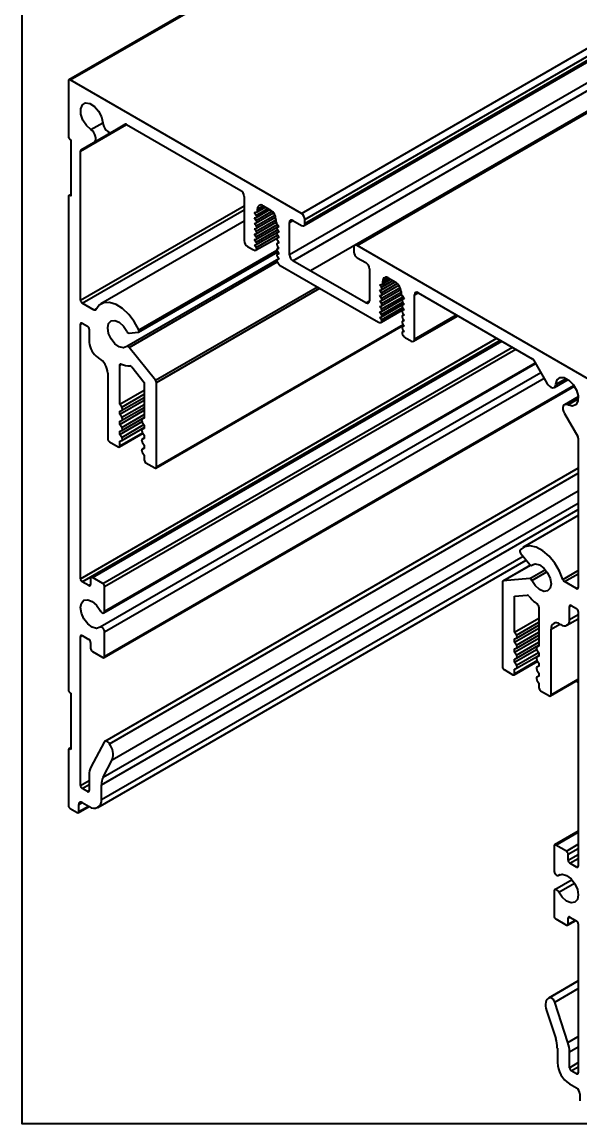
# Model space of a CAD drawing. Extents: x -0.74 to 7.5, y -6.75 to 0.
# Drawn here: x 0 to 2.267, y -6.746 to -2.268 of the extents above; entities that cross this region are included whole.
import ezdxf
from ezdxf import colors
from ezdxf.entities.mleader import LeaderData, LeaderLine
from ezdxf.math import Vec2, Vec3

# ---------------------------------------------------------------- set-up
doc = ezdxf.new("R2010")
doc.units = 0
doc.header["$LTSCALE"] = 0.5
doc.header["$MEASUREMENT"] = 0
doc.layers.add('FAB DWG', color=221, linetype='CONTINUOUS')
doc.layers.add('Housing', color=150, linetype='CONTINUOUS')
doc.layers.add('Text-Unprinted', color=131, linetype='CONTINUOUS', plot=False)
doc.styles.get("Standard").update_dxf_attribs({"font": 'arial.ttf'})

msp = doc.modelspace()

# ---------------------------------------------------------------- linework, layer by layer
at = {"layer": 'Housing', "linetype": 'Continuous', "lineweight": 25, "transparency": 16777216}
for p, q in [((1.6275, -1.6733), (0.1903, -2.5022)), ((0.1953, -2.5027), (1.6304, -1.675)), ((1.1353, -3.0453), (2.5697, -2.2172)), ((1.1497, -3.0697), (2.598, -2.2336)), ((1.1459, -3.095), (2.618, -2.2451)), ((1.1497, -3.086), (2.6121, -2.2417)), ((1.0865, -3.2128), (2.6904, -2.2869)), ((1.1004, -3.2375), (2.7187, -2.3032)), ((2.7911, -2.345), (1.1725, -3.2791)), ((1.362, -3.1762), (2.7964, -2.3481)), ((0.1882, -2.5068), (0.1882, -2.7321)), ((1.1355, -3.0455), (0.1953, -2.5027)), ((0.2377, -2.7918), (0.4245, -2.684)), ((0.2397, -2.7872), (0.4198, -2.6833)), ((0.2798, -2.7048), (0.3281, -2.6769)), ((0.2938, -2.756), (0.4198, -2.6833)), ((0.3655, -2.7146), (0.4197, -2.6833)), ((0.3655, -2.7146), (0.4194, -2.6835)), ((0.4244, -2.684), (0.8885, -2.9518)), ((0.1953, -2.7444), (0.1989, -2.7464)), ((0.1989, -2.7464), (0.1989, -2.9751)), ((0.2397, -2.7872), (0.2938, -2.756)), ((0.2377, -3.398), (0.2377, -2.7918)), ((0.1882, -2.9771), (0.1882, -4.9813)), ((0.1989, -2.9676), (0.1903, -2.9725)), ((0.1953, -2.973), (0.1989, -2.971)), ((0.1989, -2.9751), (0.1953, -2.973)), ((0.9026, -2.9763), (0.9026, -3.156)), ((0.2377, -3.398), (0.9026, -3.0141)), ((0.2447, -3.4102), (0.9026, -3.0304)), ((0.9451, -3.0418), (0.9551, -3.0389)), ((0.9516, -3.052), (0.9451, -3.0418)), ((0.9516, -3.052), (0.9982, -3.0251)), ((0.9516, -3.074), (1.0163, -3.0366)), ((0.952, -3.0618), (1.0069, -3.0301)), ((0.952, -3.0838), (1.0222, -3.0433)), ((0.9557, -3.0386), (0.9887, -3.0196)), ((0.9574, -3.0268), (0.9793, -3.0142)), ((0.9574, -3.035), (0.9864, -3.0182)), ((0.9574, -3.035), (0.9574, -3.0268)), ((0.9793, -3.0141), (1.0098, -3.0318)), ((0.9026, -3.0774), (0.3208, -3.4133)), ((0.9451, -3.0639), (0.9514, -3.062)), ((0.9516, -3.074), (0.9451, -3.0639)), ((0.9451, -3.0859), (0.9514, -3.0841)), ((0.9516, -3.0961), (0.9451, -3.0859)), ((0.9516, -3.0961), (1.0275, -3.0523)), ((0.9516, -3.1181), (1.0317, -3.0718)), ((0.952, -3.1059), (1.0305, -3.0606)), ((0.952, -3.1279), (1.0325, -3.0815)), ((1.0317, -3.0697), (1.0317, -3.0779)), ((1.034, -3.0844), (1.0441, -3.099)), ((1.0865, -3.0825), (1.1006, -3.0743)), ((1.0865, -3.2131), (1.0865, -3.0825)), ((1.1006, -3.0743), (1.1355, -3.0945)), ((1.1497, -3.0863), (1.1497, -3.07)), ((0.9451, -3.108), (0.9514, -3.1061)), ((0.9516, -3.1181), (0.9451, -3.108)), ((0.9451, -3.13), (0.9514, -3.1282)), ((0.9516, -3.1401), (0.9451, -3.13)), ((0.9516, -3.1401), (1.038, -3.0903)), ((0.9516, -3.1622), (1.038, -3.1123)), ((0.9516, -3.1842), (1.038, -3.1343)), ((0.952, -3.15), (1.043, -3.0974)), ((0.952, -3.172), (1.043, -3.1195)), ((1.0434, -3.0981), (1.0372, -3.1017)), ((1.0434, -3.1201), (1.0372, -3.1238)), ((1.0375, -3.1016), (1.0435, -3.0981)), ((1.0441, -3.099), (1.0375, -3.1016)), ((1.0375, -3.1236), (1.0435, -3.1202)), ((1.0441, -3.121), (1.0375, -3.1236)), ((1.0378, -3.1119), (1.0441, -3.121)), ((1.0378, -3.134), (1.0441, -3.1431)), ((0.9451, -3.1521), (0.9514, -3.1502)), ((0.9516, -3.1622), (0.9451, -3.1521)), ((0.9451, -3.1741), (0.9514, -3.1723)), ((0.9516, -3.1842), (0.9451, -3.1741)), ((0.952, -3.1941), (1.043, -3.1415)), ((1.0434, -3.1422), (1.0372, -3.1458)), ((1.0434, -3.1642), (1.0372, -3.1679)), ((1.0375, -3.1456), (1.0435, -3.1422)), ((1.0441, -3.1431), (1.0375, -3.1456)), ((1.0375, -3.1677), (1.0435, -3.1643)), ((1.0441, -3.1651), (1.0375, -3.1677)), ((1.0378, -3.156), (1.0441, -3.1651)), ((1.0378, -3.1781), (1.0441, -3.1872)), ((2.3025, -3.7191), (1.3623, -3.1764)), ((0.4733, -3.5282), (1.0389, -3.2017)), ((0.4741, -3.5183), (1.0356, -3.1942)), ((0.9168, -3.1805), (0.9399, -3.1938)), ((0.949, -3.1953), (0.9516, -3.1942)), ((1.0434, -3.1863), (1.0372, -3.1899)), ((1.0434, -3.2083), (1.0372, -3.212)), ((1.0375, -3.1897), (1.0435, -3.1863)), ((1.0441, -3.1872), (1.0375, -3.1897)), ((1.0375, -3.2118), (1.0435, -3.2084)), ((1.0441, -3.2092), (1.0375, -3.2118)), ((1.0378, -3.2001), (1.0441, -3.2092)), ((1.0378, -3.2221), (1.0441, -3.2313)), ((1.3481, -3.1845), (1.3481, -3.2009)), ((1.0432, -3.23), (0.4264, -3.5861)), ((0.4349, -3.5897), (1.0367, -3.2423)), ((1.0434, -3.2304), (1.0372, -3.234)), ((1.0375, -3.2338), (1.0435, -3.2304)), ((1.0441, -3.2313), (1.0375, -3.2338)), ((1.0375, -3.2438), (1.0401, -3.2479)), ((1.0492, -3.2569), (1.4486, -3.4875)), ((1.3972, -3.4088), (1.1006, -3.2376)), ((1.3623, -3.2253), (1.3972, -3.2455)), ((1.4113, -3.27), (1.4113, -3.4006)), ((1.4644, -3.3323), (1.4974, -3.3132)), ((1.4661, -3.3205), (1.488, -3.3078)), ((1.4661, -3.3286), (1.4951, -3.3119)), ((1.488, -3.3078), (1.5185, -3.3254)), ((0.5425, -3.7236), (1.2001, -3.344)), ((0.546, -3.7327), (1.2097, -3.3496)), ((1.4537, -3.3355), (1.4638, -3.3326)), ((1.4603, -3.3456), (1.4537, -3.3355)), ((1.4537, -3.3575), (1.4601, -3.3557)), ((1.4603, -3.3677), (1.4537, -3.3575)), ((1.4603, -3.3456), (1.5069, -3.3187)), ((1.4603, -3.3677), (1.525, -3.3303)), ((1.4603, -3.3897), (1.5362, -3.3459)), ((1.4606, -3.3554), (1.5156, -3.3237)), ((1.4606, -3.3775), (1.5309, -3.337)), ((1.4606, -3.3995), (1.5392, -3.3542)), ((1.4661, -3.3286), (1.4661, -3.3205)), ((1.3972, -3.4088), (1.4113, -3.4006)), ((1.4537, -3.3796), (1.4601, -3.3777)), ((1.4603, -3.3897), (1.4537, -3.3796)), ((1.4537, -3.4016), (1.4601, -3.3998)), ((1.4603, -3.4117), (1.4537, -3.4016)), ((1.4603, -3.4117), (1.5404, -3.3655)), ((1.4603, -3.4338), (1.5467, -3.3839)), ((1.4606, -3.4216), (1.5411, -3.3751)), ((1.4606, -3.4436), (1.5517, -3.3911)), ((1.5404, -3.3634), (1.5404, -3.3716)), ((1.5427, -3.3781), (1.5527, -3.3926)), ((1.5521, -3.3918), (1.5458, -3.3954)), ((1.5462, -3.3952), (1.5521, -3.3918)), ((1.5527, -3.3926), (1.5462, -3.3952)), ((1.5952, -3.3761), (1.6093, -3.368)), ((1.5952, -3.5558), (1.5952, -3.3761)), ((1.6093, -3.368), (2.0734, -3.6359)), ((0.2932, -3.4382), (0.2447, -3.4102)), ((0.2932, -3.4382), (0.3015, -3.4334)), ((1.4537, -3.4237), (1.4601, -3.4218)), ((1.4603, -3.4338), (1.4537, -3.4237)), ((1.4537, -3.4457), (1.4601, -3.4439)), ((1.4603, -3.4558), (1.4537, -3.4457)), ((1.4603, -3.4558), (1.5467, -3.406)), ((1.4603, -3.4779), (1.5467, -3.428)), ((1.4606, -3.4657), (1.5517, -3.4131)), ((1.4606, -3.4877), (1.5517, -3.4352)), ((1.5521, -3.4138), (1.5458, -3.4174)), ((1.5521, -3.4358), (1.5458, -3.4395)), ((1.5462, -3.4173), (1.5521, -3.4138)), ((1.5527, -3.4147), (1.5462, -3.4173)), ((1.5462, -3.4393), (1.5521, -3.4359)), ((1.5527, -3.4367), (1.5462, -3.4393)), ((1.5464, -3.4056), (1.5527, -3.4147)), ((1.5464, -3.4276), (1.5527, -3.4367)), ((0.2377, -3.496), (0.2447, -3.4919)), ((0.2447, -3.4919), (0.266, -3.5042)), ((1.4537, -3.4678), (1.4601, -3.4659)), ((1.4603, -3.4779), (1.4537, -3.4678)), ((1.4577, -3.4889), (1.4603, -3.4879)), ((1.5521, -3.4579), (1.5458, -3.4615)), ((1.5521, -3.4799), (1.5458, -3.4836)), ((1.5462, -3.4613), (1.5521, -3.4579)), ((1.5527, -3.4588), (1.5462, -3.4613)), ((1.5462, -3.4834), (1.5521, -3.48)), ((1.5527, -3.4808), (1.5462, -3.4834)), ((1.5464, -3.4497), (1.5527, -3.4588)), ((1.5464, -3.4717), (1.5527, -3.4808)), ((1.591, -3.5649), (1.7708, -3.4612)), ((1.5952, -3.5558), (1.7649, -3.4578)), ((0.2377, -4.5299), (0.2377, -3.496)), ((0.2731, -3.5164), (0.2731, -3.5695)), ((0.4349, -3.5319), (0.4718, -3.5286)), ((0.544, -4.0803), (1.5503, -3.4994)), ((0.546, -4.0757), (1.5486, -3.4969)), ((1.5521, -3.502), (1.5458, -3.5056)), ((1.5521, -3.524), (1.5458, -3.5277)), ((1.5462, -3.5054), (1.5521, -3.502)), ((1.5527, -3.5029), (1.5462, -3.5054)), ((1.5462, -3.5275), (1.5521, -3.5241)), ((1.5527, -3.5249), (1.5462, -3.5275)), ((1.5462, -3.5375), (1.5488, -3.5415)), ((1.5464, -3.4937), (1.5527, -3.5029)), ((1.5464, -3.5158), (1.5527, -3.5249)), ((0.2377, -4.5299), (1.9299, -3.553)), ((0.2447, -4.5421), (1.944, -3.5612)), ((1.9467, -3.5628), (0.2807, -4.5245)), ((0.2857, -4.525), (1.9497, -3.5645)), ((1.5579, -3.5506), (1.581, -3.5639)), ((0.3286, -4.5498), (1.9926, -3.5892)), ((0.3357, -4.562), (2.0067, -3.5974)), ((0.5425, -3.7236), (0.4349, -3.5897)), ((0.3085, -3.6307), (0.3127, -3.6332)), ((0.3326, -4.6686), (2.0869, -3.6559)), ((0.3357, -4.6618), (2.0847, -3.6521)), ((0.3975, -3.6621), (0.4047, -3.6579)), ((0.3975, -3.821), (0.3975, -3.6621)), ((0.4456, -3.669), (0.4965, -3.7324)), ((2.0784, -3.6411), (2.1323, -3.7346)), ((2.1085, -3.6933), (0.3176, -4.7272)), ((0.3357, -4.7463), (2.1213, -3.7155)), ((0.3481, -3.6944), (0.3481, -3.9614)), ((2.1697, -3.74), (2.2116, -3.7158)), ((0.3336, -4.8506), (2.2445, -3.7475)), ((0.3357, -4.8461), (2.2429, -3.745)), ((0.4965, -3.7324), (0.4965, -3.8781)), ((0.546, -4.0757), (0.546, -3.7327)), ((2.1633, -3.7525), (2.2191, -3.7202)), ((0.3975, -3.821), (0.4965, -3.7638)), ((0.3975, -3.8618), (0.4965, -3.8047)), ((0.4054, -3.8332), (0.4965, -3.7805)), ((0.4059, -3.8454), (0.4965, -3.7931)), ((2.2599, -3.7908), (2.2041, -3.823)), ((2.218, -3.8237), (2.26, -3.7995)), ((0.4054, -3.8332), (0.3975, -3.821)), ((0.3975, -3.9026), (0.4965, -3.8455)), ((0.3975, -3.8487), (0.4054, -3.8457)), ((0.3975, -3.8618), (0.3975, -3.8487)), ((0.4054, -3.874), (0.4965, -3.8214)), ((0.4059, -3.8863), (0.4965, -3.8339)), ((0.4054, -3.874), (0.3975, -3.8618)), ((0.3975, -3.8896), (0.4054, -3.8865)), ((0.3975, -3.9026), (0.3975, -3.8896)), ((0.3975, -3.9435), (0.4875, -3.8915)), ((0.4054, -3.9148), (0.4965, -3.8622)), ((0.4059, -3.9271), (0.4965, -3.8748)), ((0.4965, -3.8766), (0.4882, -3.8814)), ((0.4887, -3.8812), (0.4965, -3.8767)), ((0.4965, -3.8781), (0.4887, -3.8812)), ((0.4887, -3.8937), (0.4965, -3.9059)), ((2.2041, -3.8588), (2.258, -3.9523)), ((0.3955, -3.9946), (0.4916, -3.9391)), ((0.4054, -3.9148), (0.3975, -3.9026)), ((0.3975, -3.9304), (0.4054, -3.9273)), ((0.3975, -3.9435), (0.3975, -3.9304)), ((0.3975, -3.99), (0.49, -3.9366)), ((0.4054, -3.9556), (0.4952, -3.9038)), ((0.4059, -3.9679), (0.4965, -3.9156)), ((0.4965, -3.9175), (0.4882, -3.9223)), ((0.4887, -3.922), (0.4965, -3.9175)), ((0.4965, -3.919), (0.4887, -3.922)), ((0.4887, -3.9346), (0.4965, -3.9467)), ((0.4965, -3.9059), (0.4965, -3.919)), ((0.3551, -3.9737), (0.3905, -3.9941)), ((0.4054, -3.9556), (0.3975, -3.9435)), ((0.3975, -3.9712), (0.4054, -3.9681)), ((0.3975, -3.99), (0.3975, -3.9712)), ((0.4965, -3.9583), (0.4882, -3.9631)), ((0.4887, -3.9629), (0.4965, -3.9583)), ((0.4965, -3.9598), (0.4887, -3.9629)), ((0.4887, -3.9754), (0.4965, -3.9875)), ((0.4965, -3.9467), (0.4965, -3.9598)), ((2.2601, -3.9593), (2.2601, -4.5655)), ((0.4965, -3.9991), (0.4882, -4.0039)), ((0.4887, -4.0037), (0.4965, -3.9992)), ((0.4965, -4.0006), (0.4887, -4.0037)), ((0.4887, -4.0162), (0.4965, -4.0284)), ((0.4965, -3.9875), (0.4965, -4.0006)), ((0.4965, -4.0284), (0.4965, -4.0472)), ((0.5036, -4.0594), (0.539, -4.0798)), ((2.2601, -4.0802), (0.3362, -5.1908)), ((0.3552, -5.2007), (2.2601, -4.1011)), ((0.3667, -5.2659), (2.2601, -4.1728)), ((0.3226, -5.3677), (2.2601, -4.2492)), ((0.3292, -5.337), (2.2601, -4.2223)), ((2.2601, -4.2735), (2.0355, -4.4032)), ((2.026, -4.4258), (2.0629, -4.4718)), ((0.3081, -5.4592), (2.0488, -4.4543)), ((0.3226, -5.4271), (2.0358, -4.4381)), ((2.0662, -4.4748), (1.9538, -4.5397)), ((1.9553, -4.5392), (2.0666, -4.475)), ((2.0715, -4.4754), (2.0798, -4.4706)), ((2.072, -4.475), (2.0795, -4.4707)), ((2.0629, -4.5296), (2.1265, -4.4929)), ((2.072, -4.5369), (2.1331, -4.5016)), ((2.1981, -4.533), (2.2601, -4.4972)), ((2.2046, -4.5417), (2.2601, -4.5097)), ((0.2716, -4.5576), (0.2447, -4.5421)), ((0.2716, -4.5576), (0.2786, -4.5535)), ((0.2786, -4.5291), (0.2786, -4.5535)), ((0.3286, -4.5498), (0.2857, -4.525)), ((0.3357, -4.6618), (0.3357, -4.562)), ((1.9518, -4.5442), (1.9518, -4.8872)), ((2.0629, -4.5296), (1.9553, -4.5392)), ((2.253, -4.5696), (2.2046, -4.5417)), ((2.253, -4.5696), (2.2601, -4.5655)), ((2.0013, -4.6011), (2.0522, -4.5965)), ((2.0013, -4.7468), (2.0013, -4.6011)), ((2.1003, -4.645), (2.1003, -4.8039)), ((2.2247, -4.6431), (2.2318, -4.639)), ((2.2247, -4.6961), (2.2247, -4.6431)), ((2.2318, -4.639), (2.2531, -4.6513)), ((2.0013, -4.7468), (2.1003, -4.6896)), ((2.2144, -4.719), (2.2602, -4.6926)), ((2.2247, -4.6961), (2.2602, -4.6756)), ((2.2602, -4.6636), (2.2602, -5.6975)), ((0.3357, -4.8461), (0.3357, -4.7463)), ((2.0013, -4.7876), (2.1003, -4.7305)), ((2.0091, -4.759), (2.1003, -4.7064)), ((2.0096, -4.7713), (2.1003, -4.7189)), ((2.1498, -4.7345), (2.1851, -4.7141)), ((2.1498, -5.0015), (2.1498, -4.7345)), ((2.1851, -4.7141), (2.1894, -4.7166)), ((0.2377, -4.7651), (0.2447, -4.761)), ((0.2377, -5.3699), (0.2377, -4.7651)), ((0.2447, -4.761), (0.2716, -4.7765)), ((0.2786, -4.7887), (0.2786, -4.8131)), ((2.0091, -4.759), (2.0013, -4.7468)), ((2.0013, -4.8284), (2.1003, -4.7713)), ((2.0013, -4.7746), (2.0091, -4.7715)), ((2.0013, -4.7876), (2.0013, -4.7746)), ((2.0091, -4.7998), (2.0013, -4.7876)), ((2.0091, -4.7998), (2.1003, -4.7472)), ((2.0091, -4.8406), (2.1003, -4.788)), ((2.0096, -4.8121), (2.1003, -4.7597)), ((0.2857, -4.8254), (0.3286, -4.8501)), ((2.0013, -4.8154), (2.0091, -4.8123)), ((2.0013, -4.8284), (2.0013, -4.8154)), ((2.0013, -4.8693), (2.0912, -4.8174)), ((2.0091, -4.8406), (2.0013, -4.8284)), ((2.0091, -4.8814), (2.0989, -4.8296)), ((2.0096, -4.8529), (2.1003, -4.8006)), ((2.1003, -4.8024), (2.0919, -4.8072)), ((2.0924, -4.807), (2.1003, -4.8025)), ((2.1003, -4.8039), (2.0924, -4.807)), ((2.0924, -4.8195), (2.1003, -4.8317)), ((2.1003, -4.8317), (2.1003, -4.8448)), ((1.9992, -4.9204), (2.0953, -4.8649)), ((2.0013, -4.8562), (2.0091, -4.8531)), ((2.0013, -4.8693), (2.0013, -4.8562)), ((2.0013, -4.9158), (2.0937, -4.8624)), ((2.0091, -4.8814), (2.0013, -4.8693)), ((2.0096, -4.8937), (2.1003, -4.8414)), ((2.1003, -4.8433), (2.0919, -4.8481)), ((2.0924, -4.8478), (2.1003, -4.8433)), ((2.1003, -4.8448), (2.0924, -4.8478)), ((2.0924, -4.8604), (2.1003, -4.8725)), ((2.1003, -4.8725), (2.1003, -4.8856)), ((1.9588, -4.8995), (1.9942, -4.9199)), ((2.0013, -4.897), (2.0091, -4.8939)), ((2.0013, -4.9158), (2.0013, -4.897)), ((2.1003, -4.8841), (2.0919, -4.8889)), ((2.1003, -4.9249), (2.0919, -4.9297)), ((2.0924, -4.8887), (2.1003, -4.8841)), ((2.1003, -4.8856), (2.0924, -4.8887)), ((2.0924, -4.9012), (2.1003, -4.9134)), ((2.0924, -4.9295), (2.1003, -4.925)), ((2.1003, -4.9134), (2.1003, -4.9264)), ((2.1003, -4.9264), (2.0924, -4.9295)), ((2.0924, -4.942), (2.1003, -4.9542)), ((2.1003, -4.9542), (2.1003, -4.973)), ((2.1477, -5.0061), (2.2602, -4.9412)), ((2.1498, -5.0015), (2.2602, -4.9378)), ((2.2526, -4.9456), (2.2602, -4.9508)), ((0.1953, -4.9936), (0.1989, -4.9956)), ((0.1989, -4.9956), (0.1989, -5.2242)), ((2.1073, -4.9852), (2.1427, -5.0056)), ((0.3334, -5.1938), (0.2797, -5.2957)), ((0.1882, -5.2263), (0.1882, -5.4516)), ((0.1989, -5.2168), (0.1903, -5.2217)), ((0.1953, -5.2222), (0.1989, -5.2201)), ((0.1989, -5.2242), (0.1953, -5.2222)), ((0.3292, -5.337), (0.3667, -5.2659)), ((0.2731, -5.3264), (0.2731, -5.3904)), ((0.2377, -5.3699), (0.2731, -5.3495)), ((0.2447, -5.3822), (0.2731, -5.3658)), ((0.3226, -5.4271), (0.3226, -5.3677)), ((0.266, -5.3945), (0.2447, -5.3822)), ((0.266, -5.3945), (0.2731, -5.3904)), ((0.2286, -5.4807), (0.2725, -5.4554)), ((0.2307, -5.4475), (0.2448, -5.4394)), ((0.2307, -5.4761), (0.2307, -5.4475)), ((0.2307, -5.4761), (0.2696, -5.4537)), ((0.2448, -5.4394), (0.2731, -5.4557)), ((0.1953, -5.4639), (0.2236, -5.4802)), ((2.2602, -5.5565), (2.1642, -5.6119)), ((2.1692, -5.6124), (2.2602, -5.5598)), ((2.1622, -5.6165), (2.1622, -5.7162)), ((2.2121, -5.6371), (2.1692, -5.6124)), ((2.2121, -5.6371), (2.2602, -5.6093)), ((2.2192, -5.6494), (2.2602, -5.6257)), ((2.2192, -5.6738), (2.2192, -5.6494)), ((2.2192, -5.6738), (2.2602, -5.6501)), ((2.2262, -5.686), (2.2602, -5.6664)), ((2.2531, -5.7016), (2.2262, -5.686)), ((2.2531, -5.7016), (2.2602, -5.6975)), ((2.235, -5.7536), (2.1653, -5.7939)), ((2.1803, -5.7353), (2.1856, -5.7322)), ((2.1808, -5.735), (2.1853, -5.7323)), ((2.1808, -5.8035), (2.2446, -5.7666)), ((2.1622, -5.8007), (2.1622, -5.9005)), ((2.2192, -5.909), (2.2262, -5.9049)), ((2.2192, -5.9334), (2.2192, -5.909)), ((2.2262, -5.9049), (2.2531, -5.9204)), ((2.1692, -5.9127), (2.2121, -5.9375)), ((2.2171, -5.938), (2.2503, -5.9188)), ((2.2192, -5.9334), (2.2474, -5.9171)), ((2.2602, -5.9327), (2.2602, -6.5375)), ((2.2602, -6.1644), (2.1396, -6.234)), ((2.1426, -6.2326), (2.2602, -6.1647)), ((2.1644, -6.2509), (2.2602, -6.1956)), ((2.2181, -6.4147), (2.1644, -6.2509)), ((2.1312, -6.2845), (2.1686, -6.3988)), ((2.2181, -6.4147), (2.2602, -6.3904)), ((2.1752, -6.4372), (2.1752, -6.4966)), ((2.2247, -6.4531), (2.2602, -6.4326)), ((2.2247, -6.517), (2.2247, -6.4531)), ((2.2247, -6.517), (2.2602, -6.4965)), ((2.2318, -6.5293), (2.2602, -6.5129)), ((2.2531, -6.5416), (2.2318, -6.5293)), ((2.2531, -6.5416), (2.2602, -6.5375)), ((2.2247, -6.5824), (2.253, -6.5987)), ((2.2671, -6.6232), (2.2671, -6.6518))]:
    msp.add_line(p, q, dxfattribs=at)
at = {"layer": 'Housing', "linetype": 'Continuous', "lineweight": 25, "transparency": 16777216, "flags": 128}
for points in [[(0.2798, -2.7048), (0.2618, -2.6886), (0.2475, -2.6665), (0.2392, -2.6424), (0.2383, -2.6203), (0.2451, -2.6041), (0.2583, -2.5965), (0.2757, -2.5988), (0.2943, -2.6105), (0.3111, -2.6298), (0.323, -2.6532), (0.3281, -2.6769)], [(0.3281, -2.6769), (0.3295, -2.6847), (0.3324, -2.6928), (0.3369, -2.7004), (0.3423, -2.7071), (0.3484, -2.7121), (0.3547, -2.7152), (0.3605, -2.716), (0.3655, -2.7146)], [(0.2938, -2.756), (0.2975, -2.7524), (0.2997, -2.7469), (0.3001, -2.74), (0.2988, -2.7322), (0.2958, -2.7241), (0.2914, -2.7165), (0.2859, -2.7099), (0.2798, -2.7048)], [(0.9514, -3.062), (0.9523, -3.0616), (0.953, -3.0608), (0.9535, -3.0596), (0.9536, -3.0583), (0.9535, -3.0568), (0.9531, -3.0552), (0.9525, -3.0535), (0.9516, -3.052)], [(0.9514, -3.0841), (0.9523, -3.0836), (0.953, -3.0828), (0.9535, -3.0817), (0.9536, -3.0803), (0.9535, -3.0788), (0.9531, -3.0772), (0.9525, -3.0756), (0.9516, -3.074)], [(0.9514, -3.1061), (0.9523, -3.1057), (0.953, -3.1048), (0.9535, -3.1037), (0.9536, -3.1024), (0.9535, -3.1009), (0.9531, -3.0993), (0.9525, -3.0976), (0.9516, -3.0961)], [(0.9514, -3.1282), (0.9523, -3.1277), (0.953, -3.1269), (0.9535, -3.1258), (0.9536, -3.1244), (0.9535, -3.1229), (0.9531, -3.1213), (0.9525, -3.1197), (0.9516, -3.1181)], [(1.0375, -3.1016), (1.0367, -3.1021), (1.036, -3.103), (1.0356, -3.1042), (1.0355, -3.1056), (1.0357, -3.1071), (1.0361, -3.1087), (1.0368, -3.1104), (1.0378, -3.1119)], [(1.0375, -3.1236), (1.0367, -3.1242), (1.036, -3.125), (1.0356, -3.1262), (1.0355, -3.1276), (1.0357, -3.1292), (1.0361, -3.1308), (1.0368, -3.1324), (1.0378, -3.134)], [(0.9514, -3.1502), (0.9523, -3.1498), (0.953, -3.1489), (0.9535, -3.1478), (0.9536, -3.1465), (0.9535, -3.145), (0.9531, -3.1433), (0.9525, -3.1417), (0.9516, -3.1401)], [(0.9514, -3.1723), (0.9523, -3.1718), (0.953, -3.171), (0.9535, -3.1699), (0.9536, -3.1685), (0.9535, -3.167), (0.9531, -3.1654), (0.9525, -3.1638), (0.9516, -3.1622)], [(1.0375, -3.1456), (1.0367, -3.1462), (1.036, -3.1471), (1.0356, -3.1483), (1.0355, -3.1497), (1.0357, -3.1512), (1.0361, -3.1528), (1.0368, -3.1545), (1.0378, -3.156)], [(1.0375, -3.1677), (1.0367, -3.1683), (1.036, -3.1691), (1.0356, -3.1703), (1.0355, -3.1717), (1.0357, -3.1733), (1.0361, -3.1749), (1.0368, -3.1765), (1.0378, -3.1781)], [(0.9516, -3.1942), (0.9525, -3.1937), (0.9531, -3.1929), (0.9535, -3.1917), (0.9536, -3.1904), (0.9535, -3.1889), (0.9531, -3.1873), (0.9525, -3.1858), (0.9516, -3.1842)], [(1.0375, -3.1897), (1.0367, -3.1903), (1.036, -3.1912), (1.0356, -3.1924), (1.0355, -3.1938), (1.0357, -3.1953), (1.0361, -3.1969), (1.0368, -3.1986), (1.0378, -3.2001)], [(1.0375, -3.2118), (1.0367, -3.2123), (1.036, -3.2132), (1.0356, -3.2144), (1.0355, -3.2158), (1.0357, -3.2174), (1.0361, -3.219), (1.0368, -3.2206), (1.0378, -3.2221)], [(1.0375, -3.2338), (1.0367, -3.2344), (1.036, -3.2352), (1.0356, -3.2363), (1.0355, -3.2377), (1.0356, -3.2392), (1.036, -3.2407), (1.0367, -3.2423), (1.0375, -3.2438)], [(1.4601, -3.3557), (1.461, -3.3552), (1.4617, -3.3544), (1.4621, -3.3533), (1.4623, -3.352), (1.4622, -3.3504), (1.4618, -3.3488), (1.4612, -3.3472), (1.4603, -3.3456)], [(1.4601, -3.3777), (1.461, -3.3773), (1.4617, -3.3765), (1.4621, -3.3753), (1.4623, -3.374), (1.4622, -3.3725), (1.4618, -3.3709), (1.4612, -3.3692), (1.4603, -3.3677)], [(1.4601, -3.3998), (1.461, -3.3993), (1.4617, -3.3985), (1.4621, -3.3974), (1.4623, -3.396), (1.4622, -3.3945), (1.4618, -3.3929), (1.4612, -3.3913), (1.4603, -3.3897)], [(1.5462, -3.3952), (1.5453, -3.3958), (1.5447, -3.3967), (1.5443, -3.3978), (1.5442, -3.3992), (1.5444, -3.4008), (1.5448, -3.4024), (1.5455, -3.404), (1.5464, -3.4056)], [(0.2997, -3.437), (0.2992, -3.4378), (0.2986, -3.4384), (0.2979, -3.4388), (0.2971, -3.4391), (0.2962, -3.4392), (0.2952, -3.439), (0.2942, -3.4387), (0.2932, -3.4382)], [(0.4741, -3.5183), (0.4563, -3.4851), (0.4339, -3.4556), (0.4085, -3.4317), (0.3819, -3.4152), (0.356, -3.4073), (0.3326, -3.4084), (0.3134, -3.4186), (0.2997, -3.437)], [(1.4601, -3.4218), (1.461, -3.4214), (1.4617, -3.4205), (1.4621, -3.4194), (1.4623, -3.4181), (1.4622, -3.4166), (1.4618, -3.4149), (1.4612, -3.4133), (1.4603, -3.4117)], [(1.4601, -3.4439), (1.461, -3.4434), (1.4617, -3.4426), (1.4621, -3.4415), (1.4623, -3.4401), (1.4622, -3.4386), (1.4618, -3.437), (1.4612, -3.4354), (1.4603, -3.4338)], [(1.5462, -3.4173), (1.5453, -3.4178), (1.5447, -3.4187), (1.5443, -3.4199), (1.5442, -3.4213), (1.5444, -3.4228), (1.5448, -3.4244), (1.5455, -3.4261), (1.5464, -3.4276)], [(1.5462, -3.4393), (1.5453, -3.4399), (1.5447, -3.4407), (1.5443, -3.4419), (1.5442, -3.4433), (1.5444, -3.4449), (1.5448, -3.4465), (1.5455, -3.4481), (1.5464, -3.4497)], [(0.4258, -3.5865), (0.4122, -3.5919), (0.3951, -3.5879), (0.3774, -3.5751), (0.3621, -3.5557), (0.3517, -3.533), (0.3481, -3.5107), (0.3517, -3.4927), (0.3621, -3.4819), (0.3774, -3.4801), (0.3951, -3.4878), (0.4122, -3.5035), (0.4258, -3.5246)], [(1.4601, -3.4659), (1.461, -3.4655), (1.4617, -3.4646), (1.4621, -3.4635), (1.4623, -3.4622), (1.4622, -3.4607), (1.4618, -3.459), (1.4612, -3.4574), (1.4603, -3.4558)], [(1.4603, -3.4879), (1.4611, -3.4874), (1.4618, -3.4865), (1.4622, -3.4854), (1.4623, -3.4841), (1.4622, -3.4826), (1.4618, -3.481), (1.4611, -3.4794), (1.4603, -3.4779)], [(1.5462, -3.4613), (1.5453, -3.4619), (1.5447, -3.4628), (1.5443, -3.464), (1.5442, -3.4654), (1.5444, -3.4669), (1.5448, -3.4685), (1.5455, -3.4702), (1.5464, -3.4717)], [(1.5462, -3.4834), (1.5453, -3.484), (1.5447, -3.4848), (1.5443, -3.486), (1.5442, -3.4874), (1.5444, -3.489), (1.5448, -3.4906), (1.5455, -3.4922), (1.5464, -3.4937)], [(0.4718, -3.5286), (0.473, -3.5283), (0.474, -3.5276), (0.4747, -3.5266), (0.4752, -3.5253), (0.4754, -3.5237), (0.4752, -3.522), (0.4748, -3.5201), (0.4741, -3.5183)], [(1.5462, -3.5054), (1.5453, -3.506), (1.5447, -3.5069), (1.5443, -3.5081), (1.5442, -3.5095), (1.5444, -3.511), (1.5448, -3.5126), (1.5455, -3.5143), (1.5464, -3.5158)], [(1.5462, -3.5275), (1.5453, -3.528), (1.5447, -3.5289), (1.5443, -3.53), (1.5442, -3.5313), (1.5443, -3.5328), (1.5447, -3.5344), (1.5453, -3.536), (1.5462, -3.5375)], [(0.4349, -3.5897), (0.4337, -3.5885), (0.4325, -3.5874), (0.4313, -3.5866), (0.43, -3.586), (0.4288, -3.5857), (0.4277, -3.5857), (0.4267, -3.586), (0.4258, -3.5865)], [(0.3975, -3.6621), (0.3977, -3.6607), (0.398, -3.6594), (0.3986, -3.6584), (0.3993, -3.6577), (0.4003, -3.6572), (0.4013, -3.657), (0.4025, -3.6571), (0.4038, -3.6575)], [(2.1697, -3.74), (2.1748, -3.7223), (2.1867, -3.7126), (2.2035, -3.7126), (2.2221, -3.7224), (2.2395, -3.7403), (2.2527, -3.7631), (2.2595, -3.7871), (2.2586, -3.8082), (2.2503, -3.8227), (2.236, -3.8282), (2.218, -3.8237)], [(2.1323, -3.7346), (2.1373, -3.7418), (2.1432, -3.7477), (2.1494, -3.7518), (2.1555, -3.7538), (2.161, -3.7535), (2.1654, -3.7509), (2.1684, -3.7463), (2.1697, -3.74)], [(0.4054, -3.8457), (0.4065, -3.845), (0.4073, -3.8439), (0.4078, -3.8425), (0.4079, -3.8409), (0.4078, -3.839), (0.4073, -3.837), (0.4065, -3.8351), (0.4054, -3.8332)], [(2.218, -3.8237), (2.2119, -3.8217), (2.2064, -3.822), (2.202, -3.8246), (2.199, -3.8292), (2.1977, -3.8355), (2.1981, -3.8429), (2.2003, -3.8509), (2.2041, -3.8588)], [(0.4054, -3.8865), (0.4065, -3.8858), (0.4073, -3.8848), (0.4078, -3.8834), (0.4079, -3.8817), (0.4078, -3.8798), (0.4073, -3.8779), (0.4065, -3.8759), (0.4054, -3.874)], [(0.4887, -3.8812), (0.4876, -3.8819), (0.4868, -3.8829), (0.4863, -3.8843), (0.4861, -3.886), (0.4863, -3.8879), (0.4868, -3.8898), (0.4876, -3.8918), (0.4887, -3.8937)], [(0.4054, -3.9273), (0.4065, -3.9266), (0.4073, -3.9256), (0.4078, -3.9242), (0.4079, -3.9225), (0.4078, -3.9207), (0.4073, -3.9187), (0.4065, -3.9167), (0.4054, -3.9148)], [(0.4887, -3.922), (0.4876, -3.9227), (0.4868, -3.9238), (0.4863, -3.9252), (0.4861, -3.9268), (0.4863, -3.9287), (0.4868, -3.9307), (0.4876, -3.9327), (0.4887, -3.9346)], [(0.4054, -3.9681), (0.4065, -3.9675), (0.4073, -3.9664), (0.4078, -3.965), (0.4079, -3.9633), (0.4078, -3.9615), (0.4073, -3.9595), (0.4065, -3.9575), (0.4054, -3.9556)], [(0.4887, -3.9629), (0.4876, -3.9635), (0.4868, -3.9646), (0.4863, -3.966), (0.4861, -3.9677), (0.4863, -3.9695), (0.4868, -3.9715), (0.4876, -3.9735), (0.4887, -3.9754)], [(0.4887, -4.0037), (0.4876, -4.0044), (0.4868, -4.0054), (0.4863, -4.0068), (0.4861, -4.0085), (0.4863, -4.0104), (0.4868, -4.0123), (0.4876, -4.0143), (0.4887, -4.0162)], [(2.1981, -4.533), (2.1844, -4.4987), (2.1652, -4.4664), (2.1418, -4.4382), (2.1159, -4.4162), (2.0893, -4.402), (2.0639, -4.3966), (2.0415, -4.4002), (2.0237, -4.4128)], [(2.0629, -4.4718), (2.0641, -4.473), (2.0653, -4.4741), (2.0665, -4.475), (2.0678, -4.4755), (2.069, -4.4758), (2.0701, -4.4758), (2.0712, -4.4755), (2.072, -4.475)], [(2.072, -4.475), (2.0857, -4.4696), (2.1028, -4.4736), (2.1204, -4.4864), (2.1358, -4.5058), (2.1461, -4.5285), (2.1498, -4.5508), (2.1461, -4.5688), (2.1358, -4.5796), (2.1204, -4.5814), (2.1028, -4.5737), (2.0857, -4.558), (2.072, -4.5369)], [(0.317, -4.7275), (0.3026, -4.732), (0.285, -4.727), (0.267, -4.7134), (0.2516, -4.6933), (0.2413, -4.6701), (0.2376, -4.6474), (0.2413, -4.629), (0.2516, -4.6177), (0.267, -4.6155), (0.285, -4.6226), (0.3026, -4.6379), (0.317, -4.6591)], [(0.317, -4.6591), (0.3195, -4.6629), (0.3224, -4.666), (0.3256, -4.6682), (0.3288, -4.6693), (0.3316, -4.6691), (0.3338, -4.6677), (0.3352, -4.6652), (0.3357, -4.6618)], [(0.3357, -4.7463), (0.3352, -4.7424), (0.3338, -4.7382), (0.3316, -4.7343), (0.3288, -4.7309), (0.3256, -4.7283), (0.3224, -4.7268), (0.3195, -4.7266), (0.317, -4.7275)], [(2.0091, -4.7715), (2.0102, -4.7708), (2.011, -4.7697), (2.0115, -4.7683), (2.0117, -4.7667), (2.0115, -4.7648), (2.011, -4.7628), (2.0102, -4.7609), (2.0091, -4.759)], [(2.0091, -4.8123), (2.0102, -4.8116), (2.011, -4.8106), (2.0115, -4.8092), (2.0117, -4.8075), (2.0115, -4.8056), (2.011, -4.8037), (2.0102, -4.8017), (2.0091, -4.7998)], [(2.0924, -4.807), (2.0913, -4.8077), (2.0905, -4.8087), (2.09, -4.8101), (2.0899, -4.8118), (2.09, -4.8137), (2.0905, -4.8157), (2.0913, -4.8176), (2.0924, -4.8195)], [(2.0091, -4.8531), (2.0102, -4.8525), (2.011, -4.8514), (2.0115, -4.85), (2.0117, -4.8483), (2.0115, -4.8465), (2.011, -4.8445), (2.0102, -4.8425), (2.0091, -4.8406)], [(2.0924, -4.8478), (2.0913, -4.8485), (2.0905, -4.8496), (2.09, -4.851), (2.0899, -4.8526), (2.09, -4.8545), (2.0905, -4.8565), (2.0913, -4.8585), (2.0924, -4.8604)], [(2.0091, -4.8939), (2.0102, -4.8933), (2.011, -4.8922), (2.0115, -4.8908), (2.0117, -4.8892), (2.0115, -4.8873), (2.011, -4.8853), (2.0102, -4.8833), (2.0091, -4.8814)], [(2.0924, -4.8887), (2.0913, -4.8893), (2.0905, -4.8904), (2.09, -4.8918), (2.0899, -4.8935), (2.09, -4.8953), (2.0905, -4.8973), (2.0913, -4.8993), (2.0924, -4.9012)], [(2.0924, -4.9295), (2.0913, -4.9302), (2.0905, -4.9312), (2.09, -4.9326), (2.0899, -4.9343), (2.09, -4.9362), (2.0905, -4.9381), (2.0913, -4.9401), (2.0924, -4.942)], [(0.3552, -5.2007), (0.3525, -5.1971), (0.3495, -5.1941), (0.3463, -5.1918), (0.3431, -5.1904), (0.34, -5.1899), (0.3373, -5.1903), (0.3351, -5.1916), (0.3334, -5.1938)], [(2.1622, -5.7162), (2.1626, -5.7201), (2.164, -5.7243), (2.1663, -5.7282), (2.169, -5.7316), (2.1722, -5.7342), (2.1754, -5.7357), (2.1783, -5.7359), (2.1808, -5.735)], [(2.1808, -5.735), (2.1952, -5.7305), (2.2128, -5.7355), (2.2308, -5.7491), (2.2462, -5.7692), (2.2566, -5.7924), (2.2602, -5.8151), (2.2566, -5.8335), (2.2462, -5.8448), (2.2308, -5.847), (2.2128, -5.8399), (2.1952, -5.8246), (2.1808, -5.8035)], [(2.1808, -5.8035), (2.1783, -5.7996), (2.1754, -5.7965), (2.1722, -5.7943), (2.169, -5.7932), (2.1663, -5.7934), (2.164, -5.7948), (2.1626, -5.7974), (2.1622, -5.8007)], [(2.1426, -6.2326), (2.1376, -6.2353), (2.1335, -6.2394), (2.1303, -6.2448), (2.1282, -6.2513), (2.1272, -6.2587), (2.1274, -6.2669), (2.1287, -6.2755), (2.1312, -6.2845)], [(2.1644, -6.2509), (2.1627, -6.2467), (2.1605, -6.2428), (2.1578, -6.2392), (2.1547, -6.2363), (2.1515, -6.234), (2.1483, -6.2326), (2.1453, -6.2321), (2.1426, -6.2326)]]:
    msp.add_lwpolyline(points, dxfattribs=at)
at = {"layer": 'Housing', "linetype": 'Continuous', "lineweight": 25, "transparency": 16777216}
for centre, radius, start, end in [((0.1926, -2.5061), 0.00437, 50.7967, 189.214), ((0.4215, -2.688), 0.00503, 54.3818, 114.3139), ((0.2036, -2.7314), 0.0154, 182.6055, 237.3945), ((0.2427, -2.7913), 0.00503, 125.698, 185.6204), ((0.8719, -2.9777), 0.0307, 2.6055, 57.3945), ((0.1926, -2.9764), 0.00437, 50.7967, 189.214), ((0.9537, -3.0355), 0.00371, 292.5511, 7.6412), ((0.9708, -3.0246), 0.0135, 50.7966, 189.2134), ((0.9842, -3.0719), 0.0476, 2.6054, 57.3945), ((1.0437, -3.0774), 0.012, 182.3554, 215.7765), ((1.0951, -3.0811), 0.00873, 50.7967, 189.214), ((1.119, -3.0714), 0.0307, 2.6055, 57.3945), ((1.1411, -3.0877), 0.00873, 230.7967, 9.214), ((0.9333, -3.1546), 0.0307, 182.6055, 237.3945), ((1.3567, -3.1831), 0.00873, 50.7967, 189.214), ((0.946, -3.185), 0.0107, 235.5961, 286.5613), ((1.1172, -3.2117), 0.0307, 182.6055, 237.3945), ((1.3788, -3.1995), 0.0307, 182.6055, 237.3945), ((1.0639, -3.2331), 0.028, 211.8165, 238.3212), ((1.3806, -3.2714), 0.0307, 2.6055, 57.3945), ((1.4794, -3.3183), 0.0135, 50.7967, 189.2139), ((1.4624, -3.3291), 0.00371, 292.5512, 7.6416), ((1.4928, -3.3656), 0.0476, 2.6055, 57.3945), ((0.253, -3.3973), 0.0154, 182.6055, 237.3945), ((1.4027, -3.402), 0.00873, 230.7967, 9.214), ((1.5524, -3.3711), 0.012, 182.3555, 215.7765), ((1.6038, -3.3747), 0.00873, 50.7967, 189.214), ((0.242, -3.4953), 0.00437, 50.7967, 189.214), ((1.4546, -3.4787), 0.0107, 235.5958, 286.5632), ((0.2577, -3.5171), 0.0154, 2.6055, 57.3945), ((0.4363, -3.5208), 0.0112, 199.9889, 262.5983), ((0.3499, -3.566), 0.0768, 182.6055, 237.3945), ((1.5726, -3.5267), 0.028, 211.8166, 238.3212), ((1.5865, -3.5572), 0.00873, 230.7967, 9.214), ((0.2713, -3.6979), 0.0768, 2.6055, 57.3945), ((0.4375, -3.5846), 0.0804, 245.2098, 270.8907), ((0.4378, -3.6742), 0.00936, 33.8979, 84.4975), ((2.0657, -3.6481), 0.0144, 28.8556, 58.0453), ((0.5307, -3.7334), 0.0153, 2.6393, 39.7721), ((0.3634, -3.9607), 0.0154, 182.6055, 237.3945), ((2.2457, -3.9598), 0.0144, 1.9565, 31.1437), ((0.3932, -3.9907), 0.00437, 230.7967, 9.214), ((0.5119, -4.0465), 0.0154, 182.6055, 237.3945), ((0.5417, -4.0764), 0.00437, 230.7967, 9.214), ((2.0339, -4.4177), 0.0113, 154.3332, 225.7334), ((0.253, -4.5292), 0.0154, 182.6055, 237.3945), ((0.2743, -4.5542), 0.00437, 230.7967, 9.214), ((0.2829, -4.5284), 0.00437, 50.7967, 189.214), ((0.3203, -4.5627), 0.0154, 2.6055, 57.3945), ((1.9561, -4.5435), 0.0044, 100.5468, 189.2519), ((2.0615, -4.5407), 0.0112, 19.9889, 82.5983), ((2.2131, -4.5286), 0.0156, 196.4267, 237.1694), ((2.2558, -4.5662), 0.00437, 230.7967, 9.214), ((2.0518, -4.6055), 0.00894, 34.7011, 86.9408), ((2.2085, -4.477), 0.1937, 219.5612, 233.8034), ((2.0847, -4.6458), 0.0156, 2.854, 53.0929), ((2.229, -4.6424), 0.00437, 50.7967, 189.214), ((2.2449, -4.6643), 0.0154, 2.6055, 57.3945), ((2.2032, -4.6996), 0.0218, 230.7967, 9.214), ((2.1713, -4.731), 0.0218, 50.7967, 189.214), ((0.242, -4.7644), 0.00437, 50.7967, 189.214), ((0.2633, -4.7894), 0.0154, 2.6055, 57.3945), ((0.294, -4.8124), 0.0154, 182.6055, 237.3945), ((0.3313, -4.8467), 0.00437, 230.7967, 9.214), ((1.9671, -4.8865), 0.0154, 182.6055, 237.3945), ((1.997, -4.9165), 0.00437, 230.7967, 9.214), ((0.2036, -4.9806), 0.0154, 182.6055, 237.3945), ((2.1156, -4.9723), 0.0154, 182.6055, 237.3945), ((2.1454, -5.0022), 0.00437, 230.7967, 9.214), ((0.1926, -5.2256), 0.00437, 50.7967, 189.214), ((0.2996, -5.2441), 0.0705, 341.9882, 37.9766), ((0.3391, -5.3246), 0.066, 154.0641, 181.5682), ((0.253, -5.3692), 0.0154, 182.6055, 237.3945), ((0.3886, -5.3659), 0.066, 154.0641, 181.5682), ((0.2688, -5.3911), 0.00437, 230.7967, 9.214), ((0.2036, -5.4509), 0.0154, 182.6055, 237.3945), ((0.2393, -5.4461), 0.00873, 50.7967, 189.214), ((0.2924, -5.432), 0.0306, 230.7967, 9.214), ((0.2264, -5.4768), 0.00437, 230.7967, 9.214), ((2.1665, -5.6158), 0.00437, 50.7967, 189.214), ((2.2038, -5.6501), 0.0154, 2.6055, 57.3945), ((2.2345, -5.6731), 0.0154, 182.6055, 237.3945), ((2.2559, -5.6982), 0.00437, 230.7967, 9.214), ((2.1775, -5.8998), 0.0154, 182.6055, 237.3945), ((2.2235, -5.9083), 0.00437, 50.7967, 189.214), ((2.2149, -5.9341), 0.00437, 230.7967, 9.214), ((2.2449, -5.9334), 0.0154, 2.6055, 57.3945), ((2.0505, -6.439), 0.1247, 0.8303, 18.7806), ((2.1, -6.4549), 0.1247, 0.8303, 18.7806), ((2.2827, -6.4917), 0.1076, 182.6055, 237.3945), ((2.2401, -6.5163), 0.0154, 182.6055, 237.3945), ((2.2559, -6.5382), 0.00437, 230.7967, 9.214), ((2.2364, -6.6246), 0.0307, 2.6055, 57.3945)]:
    msp.add_arc(centre, radius, start, end, dxfattribs=at)
at = {"layer": 'Text-Unprinted', "ltscale": 0.5, "transparency": 16777216}
msp.add_lwpolyline([(0, 0), (5.6732, 0), (5.6732, -6.7457), (0, -6.7457)], close=True, dxfattribs=at)

# ---------------------------------------------------------------- leaders
at = {"layer": 'FAB DWG', "transparency": 16777216}
ml = msp.add_multileader_mtext('Standard', dxfattribs=at)
ml.set_content('BRACKET SCREW (x2)\\P(HW83800)', color=256)
ml.set_leader_properties()
ml.build(insert=Vec2(0, 0))
ml.multileader.update_dxf_attribs({"dogleg_length": 0.0922, "arrow_head_size": 0.15})
ctx = ml.context
ctx.base_point, ctx.char_height, ctx.arrow_head_size, ctx.landing_gap_size, ctx.plane_origin = Vec3(2.2564, -0.2299), 0.188, 0.15, 0.09, Vec3(4.3603, -0.0703)
ctx.text_align_type = 2
notes = []
notes.append((ctx, [(0, (1, 1, 0), (5.5337, -0.2299), (-1, 0), 0.3097, [(0, [(4.3924, -2.8625)], 0, [])])]))
ctx.mtext.insert, ctx.mtext.width, ctx.mtext.defined_height, ctx.mtext.alignment, ctx.mtext.flow_direction = Vec3(5.1339, -0.1082), 3.003156, 0.426, 3, 5
for ctx, leaders in notes:
    for number, flags, end, landing, length, lines in leaders:
        leader = LeaderData()
        leader.index, (leader.has_last_leader_line, leader.has_dogleg_vector, leader.attachment_direction) = number, flags
        leader.last_leader_point, leader.dogleg_vector, leader.dogleg_length = Vec3(end), Vec3(landing), length
        for number, points, colour, breaks in lines:
            line = LeaderLine()
            line.index, line.vertices, line.color, line.breaks = number, Vec3.list(points), colors.encode_raw_color(colour), breaks
            leader.lines.append(line)
        ctx.leaders.append(leader)

doc.saveas('drawing.dxf')
